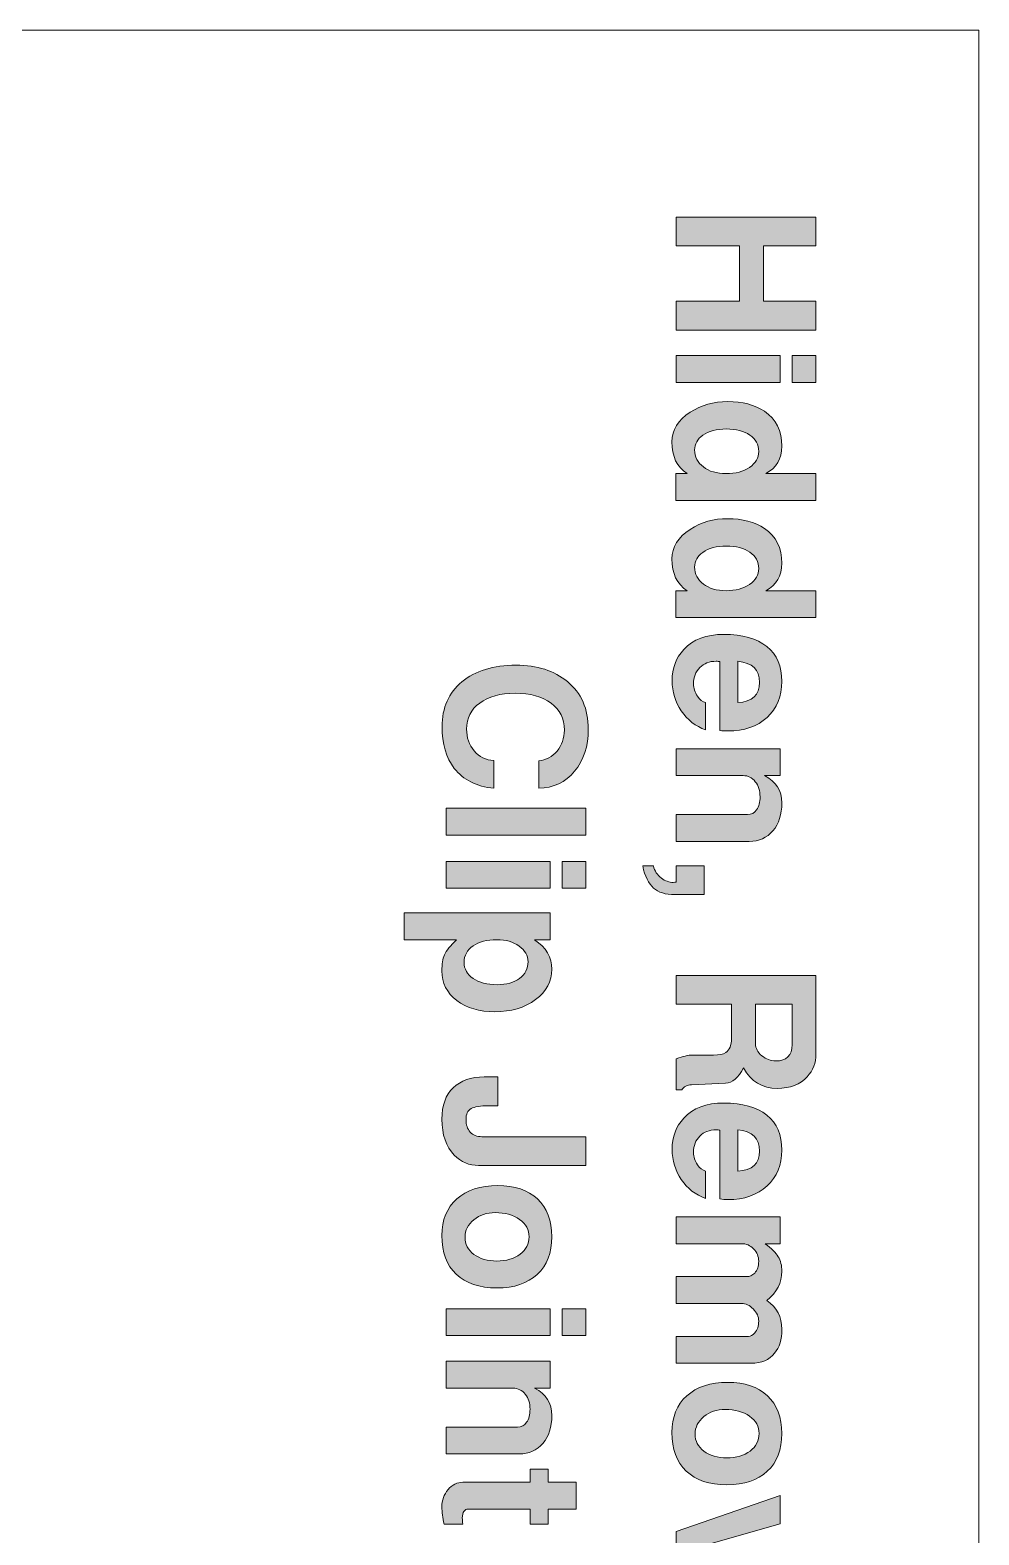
# Model space of a CAD drawing. Header units: inches. Extents: x 0.85 to 9.83, y -3.82 to -0.79.
# Drawn here: x 6.553 to 7.584, y -2.431 to -0.795 of the extents above; entities that cross this region are included whole.
import ezdxf

# ---------------------------------------------------------------- set-up
doc = ezdxf.new("R2010")
doc.units = ezdxf.units.IN
doc.header["$MEASUREMENT"] = 0
doc.layers.add('Layer 1', color=7, linetype='Continuous')

# ---------------------------------------------------------------- blocks, each defined once
blk = doc.blocks.new('block 34')
at = {"layer": 'Layer 1', "color": 7, "lineweight": 5, "true_color": 0xffffff}
blk.add_lwpolyline([(7.5839, -3.8038), (7.5839, -3.5284), (7.5839, -0.7952)], dxfattribs=at)
blk = doc.blocks.new('block 33')
at = {"layer": 'Layer 1', "color": 7, "lineweight": 5, "true_color": 0xffffff}
blk.add_lwpolyline([(5.5214, -0.7952), (7.5839, -0.7952)], dxfattribs=at)
at = {"layer": 'Layer 1'}
blk.add_blockref('block 34', (0, 0), dxfattribs=at)
blk = doc.blocks.new('block 51')
at = {"layer": 'Layer 1', "true_color": 0xed1f24}
h = blk.add_hatch(color=240, dxfattribs=at)
h.dxf.hatch_style = 2
h.paths.add_polyline_path([(7.255, -1.1213), (7.255, -1.09), (7.3237, -1.09), (7.3237, -1.0298), (7.255, -1.0298), (7.255, -0.9986), (7.4068, -0.9986), (7.4068, -1.0298), (7.3497, -1.0298), (7.3497, -1.09), (7.4068, -1.09), (7.4068, -1.1213)])
h = blk.add_hatch(color=240, dxfattribs=at)
h.dxf.hatch_style = 2
h.paths.add_polyline_path([(7.255, -1.1781), (7.255, -1.149), (7.3679, -1.149), (7.3679, -1.1781)])
h.paths.add_polyline_path([(7.3808, -1.1781), (7.3808, -1.149), (7.4068, -1.149), (7.4068, -1.1781)])
h = blk.add_hatch(color=240, dxfattribs=at)
h.dxf.hatch_style = 2
edge = h.paths.add_edge_path()
edge.add_spline(control_points=[(7.2543, -1.3065), (7.2543, -1.3065), (7.2543, -1.2773), (7.2543, -1.2773), (7.2543, -1.2773), (7.2666, -1.2773), (7.2666, -1.2773), (7.2556, -1.2701), (7.2502, -1.2586), (7.2502, -1.2427), (7.2502, -1.2299), (7.2568, -1.2193), (7.27, -1.2106), (7.282, -1.2029), (7.2956, -1.199), (7.3108, -1.199), (7.3269, -1.199), (7.3402, -1.2025), (7.3508, -1.2096), (7.3634, -1.2182), (7.3697, -1.2308), (7.3697, -1.2475), (7.3697, -1.2613), (7.3639, -1.2712), (7.3522, -1.2773), (7.3522, -1.2773), (7.4068, -1.2773), (7.4068, -1.2773), (7.4068, -1.2773), (7.4068, -1.3065), (7.4068, -1.3065), (7.4068, -1.3065), (7.2543, -1.3065), (7.2543, -1.3065)], knot_values=[0, 0, 0, 0, 1, 1, 1, 2, 2, 2, 3, 3, 3, 4, 4, 4, 5, 5, 5, 6, 6, 6, 7, 7, 7, 8, 8, 8, 9, 9, 9, 10, 10, 10, 11, 11, 11, 11], degree=3, periodic=1)
edge = h.paths.add_edge_path()
edge.add_spline(control_points=[(7.309, -1.2773), (7.3194, -1.2773), (7.3279, -1.275), (7.3346, -1.2705), (7.3412, -1.2659), (7.3445, -1.2602), (7.3445, -1.2532), (7.3445, -1.2458), (7.3413, -1.2398), (7.335, -1.2354), (7.3286, -1.231), (7.3201, -1.2288), (7.3094, -1.2288), (7.2986, -1.2288), (7.2901, -1.231), (7.2839, -1.2356), (7.2779, -1.2398), (7.2749, -1.2451), (7.2749, -1.2516), (7.2749, -1.2592), (7.2781, -1.2654), (7.2844, -1.2701), (7.2907, -1.2749), (7.2989, -1.2773), (7.309, -1.2773)], knot_values=[0, 0, 0, 0, 1, 1, 1, 2, 2, 2, 3, 3, 3, 4, 4, 4, 5, 5, 5, 6, 6, 6, 7, 7, 7, 8, 8, 8, 8], degree=3, periodic=1)
h = blk.add_hatch(color=240, dxfattribs=at)
h.dxf.hatch_style = 2
edge = h.paths.add_edge_path()
edge.add_spline(control_points=[(7.2543, -1.4338), (7.2543, -1.4338), (7.2543, -1.4046), (7.2543, -1.4046), (7.2543, -1.4046), (7.2666, -1.4046), (7.2666, -1.4046), (7.2556, -1.3974), (7.2502, -1.3858), (7.2502, -1.37), (7.2502, -1.3572), (7.2568, -1.3465), (7.27, -1.3379), (7.282, -1.3301), (7.2956, -1.3263), (7.3108, -1.3263), (7.3269, -1.3263), (7.3402, -1.3298), (7.3508, -1.3369), (7.3634, -1.3455), (7.3697, -1.3581), (7.3697, -1.3748), (7.3697, -1.3885), (7.3639, -1.3985), (7.3522, -1.4046), (7.3522, -1.4046), (7.4068, -1.4046), (7.4068, -1.4046), (7.4068, -1.4046), (7.4068, -1.4338), (7.4068, -1.4338), (7.4068, -1.4338), (7.2543, -1.4338), (7.2543, -1.4338)], knot_values=[0, 0, 0, 0, 1, 1, 1, 2, 2, 2, 3, 3, 3, 4, 4, 4, 5, 5, 5, 6, 6, 6, 7, 7, 7, 8, 8, 8, 9, 9, 9, 10, 10, 10, 11, 11, 11, 11], degree=3, periodic=1)
edge = h.paths.add_edge_path()
edge.add_spline(control_points=[(7.309, -1.4046), (7.3194, -1.4046), (7.3279, -1.4023), (7.3346, -1.3977), (7.3412, -1.3932), (7.3445, -1.3874), (7.3445, -1.3805), (7.3445, -1.3731), (7.3413, -1.3671), (7.335, -1.3627), (7.3286, -1.3583), (7.3201, -1.3561), (7.3094, -1.3561), (7.2986, -1.3561), (7.2901, -1.3583), (7.2839, -1.3629), (7.2779, -1.367), (7.2749, -1.3724), (7.2749, -1.3789), (7.2749, -1.3865), (7.2781, -1.3927), (7.2844, -1.3974), (7.2907, -1.4022), (7.2989, -1.4046), (7.309, -1.4046)], knot_values=[0, 0, 0, 0, 1, 1, 1, 2, 2, 2, 3, 3, 3, 4, 4, 4, 5, 5, 5, 6, 6, 6, 7, 7, 7, 8, 8, 8, 8], degree=3, periodic=1)
h = blk.add_hatch(color=240, dxfattribs=at)
h.dxf.hatch_style = 2
edge = h.paths.add_edge_path()
edge.add_spline(control_points=[(7.3112, -1.5571), (7.3079, -1.5571), (7.3049, -1.5569), (7.3022, -1.5565), (7.3022, -1.5565), (7.3022, -1.4817), (7.3022, -1.4817), (7.3014, -1.4814), (7.3001, -1.4813), (7.2983, -1.4813), (7.2909, -1.4813), (7.285, -1.4835), (7.2805, -1.4881), (7.276, -1.4926), (7.2737, -1.4985), (7.2737, -1.5058), (7.2737, -1.5106), (7.2751, -1.5151), (7.2779, -1.5192), (7.2805, -1.523), (7.2835, -1.5253), (7.2868, -1.5263), (7.2868, -1.5263), (7.2868, -1.5558), (7.2868, -1.5558), (7.2759, -1.552), (7.267, -1.5451), (7.2604, -1.5353), (7.2537, -1.5255), (7.2504, -1.5146), (7.2504, -1.5025), (7.2504, -1.489), (7.2546, -1.4777), (7.2631, -1.4685), (7.2732, -1.4576), (7.2877, -1.4521), (7.3066, -1.4521), (7.3269, -1.4521), (7.3425, -1.4565), (7.3534, -1.4653), (7.3643, -1.4741), (7.3697, -1.4868), (7.3697, -1.5033), (7.3697, -1.5194), (7.3644, -1.5324), (7.3536, -1.5423), (7.3428, -1.5522), (7.3287, -1.5571), (7.3112, -1.5571)], knot_values=[0, 0, 0, 0, 1, 1, 1, 2, 2, 2, 3, 3, 3, 4, 4, 4, 5, 5, 5, 6, 6, 6, 7, 7, 7, 8, 8, 8, 9, 9, 9, 10, 10, 10, 11, 11, 11, 12, 12, 12, 13, 13, 13, 14, 14, 14, 15, 15, 15, 16, 16, 16, 16], degree=3, periodic=1)
edge = h.paths.add_edge_path()
edge.add_spline(control_points=[(7.3218, -1.5263), (7.3375, -1.5254), (7.3454, -1.5181), (7.3454, -1.5044), (7.3454, -1.4905), (7.3375, -1.4828), (7.3218, -1.4813), (7.3218, -1.4813), (7.3218, -1.5263), (7.3218, -1.5263)], knot_values=[0, 0, 0, 0, 1, 1, 1, 2, 2, 2, 3, 3, 3, 3], degree=3, periodic=1)
h = blk.add_hatch(color=240, dxfattribs=at)
h.dxf.hatch_style = 2
edge = h.paths.add_edge_path()
edge.add_spline(control_points=[(7.0568, -1.6194), (7.0378, -1.6174), (7.0234, -1.6102), (7.0137, -1.5977), (7.0048, -1.5862), (7.0004, -1.5711), (7.0004, -1.5523), (7.0004, -1.5318), (7.0076, -1.5155), (7.022, -1.5036), (7.0365, -1.4916), (7.0561, -1.4856), (7.0808, -1.4856), (7.1037, -1.4856), (7.1223, -1.4915), (7.1366, -1.5034), (7.1518, -1.5158), (7.1593, -1.5331), (7.1593, -1.5552), (7.1593, -1.5737), (7.1544, -1.5889), (7.1444, -1.6009), (7.1345, -1.6128), (7.1215, -1.619), (7.1054, -1.6194), (7.1054, -1.6194), (7.1054, -1.5896), (7.1054, -1.5896), (7.1134, -1.5888), (7.1201, -1.5852), (7.1254, -1.5789), (7.1306, -1.5726), (7.1333, -1.5649), (7.1333, -1.5561), (7.1333, -1.5437), (7.1285, -1.5339), (7.1189, -1.5268), (7.1093, -1.5196), (7.0963, -1.5161), (7.0799, -1.5161), (7.0637, -1.5161), (7.0508, -1.5196), (7.0413, -1.5267), (7.0318, -1.5338), (7.027, -1.5432), (7.027, -1.555), (7.027, -1.5643), (7.0298, -1.5722), (7.0353, -1.5788), (7.0408, -1.5853), (7.0479, -1.5888), (7.0568, -1.5892), (7.0568, -1.5892), (7.0568, -1.6194), (7.0568, -1.6194)], knot_values=[0, 0, 0, 0, 1, 1, 1, 2, 2, 2, 3, 3, 3, 4, 4, 4, 5, 5, 5, 6, 6, 6, 7, 7, 7, 8, 8, 8, 9, 9, 9, 10, 10, 10, 11, 11, 11, 12, 12, 12, 13, 13, 13, 14, 14, 14, 15, 15, 15, 16, 16, 16, 17, 17, 17, 18, 18, 18, 18], degree=3, periodic=1)
h = blk.add_hatch(color=240, dxfattribs=at)
h.dxf.hatch_style = 2
edge = h.paths.add_edge_path()
edge.add_spline(control_points=[(7.255, -1.6771), (7.255, -1.6771), (7.255, -1.6479), (7.255, -1.6479), (7.255, -1.6479), (7.3325, -1.6479), (7.3325, -1.6479), (7.3366, -1.6479), (7.3399, -1.6462), (7.3423, -1.6427), (7.3448, -1.6392), (7.346, -1.6345), (7.346, -1.6285), (7.346, -1.622), (7.3443, -1.6166), (7.3408, -1.6122), (7.3373, -1.6078), (7.3329, -1.6056), (7.3277, -1.6056), (7.3277, -1.6056), (7.255, -1.6056), (7.255, -1.6056), (7.255, -1.6056), (7.255, -1.5765), (7.255, -1.5765), (7.255, -1.5765), (7.3679, -1.5765), (7.3679, -1.5765), (7.3679, -1.5765), (7.3679, -1.6056), (7.3679, -1.6056), (7.3679, -1.6056), (7.351, -1.6056), (7.351, -1.6056), (7.3635, -1.6122), (7.3697, -1.622), (7.3697, -1.6352), (7.3697, -1.6478), (7.3665, -1.658), (7.36, -1.6656), (7.3534, -1.6733), (7.3448, -1.6771), (7.3341, -1.6771), (7.3341, -1.6771), (7.255, -1.6771), (7.255, -1.6771)], knot_values=[0, 0, 0, 0, 1, 1, 1, 2, 2, 2, 3, 3, 3, 4, 4, 4, 5, 5, 5, 6, 6, 6, 7, 7, 7, 8, 8, 8, 9, 9, 9, 10, 10, 10, 11, 11, 11, 12, 12, 12, 13, 13, 13, 14, 14, 14, 15, 15, 15, 15], degree=3, periodic=1)
h = blk.add_hatch(color=240, dxfattribs=at)
h.dxf.hatch_style = 2
h.paths.add_polyline_path([(7.005, -1.6702), (7.005, -1.6411), (7.1568, -1.6411), (7.1568, -1.6702)])
h = blk.add_hatch(color=240, dxfattribs=at)
h.dxf.hatch_style = 2
h.paths.add_polyline_path([(7.005, -1.7281), (7.005, -1.699), (7.1179, -1.699), (7.1179, -1.7281)])
h.paths.add_polyline_path([(7.1308, -1.7281), (7.1308, -1.699), (7.1568, -1.699), (7.1568, -1.7281)])
h = blk.add_hatch(color=240, dxfattribs=at)
h.dxf.hatch_style = 2
edge = h.paths.add_edge_path()
edge.add_spline(control_points=[(7.2533, -1.735), (7.2433, -1.735), (7.2356, -1.7326), (7.2302, -1.7278), (7.2247, -1.723), (7.2209, -1.715), (7.2185, -1.7038), (7.2185, -1.7038), (7.2302, -1.7038), (7.2302, -1.7038), (7.2313, -1.7092), (7.2342, -1.7136), (7.2389, -1.7171), (7.2429, -1.7201), (7.2472, -1.7217), (7.2516, -1.7217), (7.2529, -1.7217), (7.254, -1.7215), (7.255, -1.7213), (7.255, -1.7213), (7.255, -1.7038), (7.255, -1.7038), (7.255, -1.7038), (7.2854, -1.7038), (7.2854, -1.7038), (7.2854, -1.7038), (7.2854, -1.735), (7.2854, -1.735), (7.2854, -1.735), (7.2533, -1.735), (7.2533, -1.735)], knot_values=[0, 0, 0, 0, 1, 1, 1, 2, 2, 2, 3, 3, 3, 4, 4, 4, 5, 5, 5, 6, 6, 6, 7, 7, 7, 8, 8, 8, 9, 9, 9, 10, 10, 10, 10], degree=3, periodic=1)
h = blk.add_hatch(color=240, dxfattribs=at)
h.dxf.hatch_style = 2
edge = h.paths.add_edge_path()
edge.add_spline(control_points=[(7.0577, -1.8623), (7.041, -1.8623), (7.0272, -1.8582), (7.0164, -1.85), (7.0056, -1.8418), (7.0002, -1.8311), (7.0002, -1.8179), (7.0002, -1.8104), (7.0011, -1.8047), (7.0029, -1.8006), (7.005, -1.7959), (7.0094, -1.7904), (7.0162, -1.784), (7.0162, -1.784), (6.9591, -1.784), (6.9591, -1.784), (6.9591, -1.784), (6.9591, -1.7548), (6.9591, -1.7548), (6.9591, -1.7548), (7.1179, -1.7548), (7.1179, -1.7548), (7.1179, -1.7548), (7.1179, -1.784), (7.1179, -1.784), (7.1179, -1.784), (7.1008, -1.784), (7.1008, -1.784), (7.1134, -1.7924), (7.1197, -1.8031), (7.1197, -1.8161), (7.1197, -1.8293), (7.1138, -1.8403), (7.102, -1.8491), (7.0902, -1.8579), (7.0754, -1.8623), (7.0577, -1.8623)], knot_values=[0, 0, 0, 0, 1, 1, 1, 2, 2, 2, 3, 3, 3, 4, 4, 4, 5, 5, 5, 6, 6, 6, 7, 7, 7, 8, 8, 8, 9, 9, 9, 10, 10, 10, 11, 11, 11, 12, 12, 12, 12], degree=3, periodic=1)
edge = h.paths.add_edge_path()
edge.add_spline(control_points=[(7.0602, -1.8329), (7.0703, -1.8329), (7.0785, -1.8306), (7.0846, -1.8261), (7.0908, -1.8215), (7.0939, -1.8154), (7.0939, -1.8079), (7.0939, -1.8013), (7.0907, -1.7956), (7.0842, -1.791), (7.0778, -1.7863), (7.0697, -1.784), (7.06, -1.784), (7.0493, -1.784), (7.0406, -1.7862), (7.0341, -1.7907), (7.0276, -1.7953), (7.0243, -1.8012), (7.0243, -1.8086), (7.0243, -1.8158), (7.0276, -1.8216), (7.0341, -1.8262), (7.0406, -1.8307), (7.0493, -1.8329), (7.0602, -1.8329)], knot_values=[0, 0, 0, 0, 1, 1, 1, 2, 2, 2, 3, 3, 3, 4, 4, 4, 5, 5, 5, 6, 6, 6, 7, 7, 7, 8, 8, 8, 8], degree=3, periodic=1)
h = blk.add_hatch(color=240, dxfattribs=at)
h.dxf.hatch_style = 2
edge = h.paths.add_edge_path()
edge.add_spline(control_points=[(7.255, -1.9473), (7.255, -1.9473), (7.255, -1.9135), (7.255, -1.9135), (7.2622, -1.9108), (7.268, -1.9094), (7.2724, -1.9094), (7.2724, -1.9094), (7.2954, -1.9094), (7.2954, -1.9094), (7.3015, -1.9094), (7.3059, -1.9085), (7.3087, -1.9067), (7.3129, -1.904), (7.3149, -1.8989), (7.3149, -1.8913), (7.3149, -1.8913), (7.3149, -1.8542), (7.3149, -1.8542), (7.3149, -1.8542), (7.255, -1.8542), (7.255, -1.8542), (7.255, -1.8542), (7.255, -1.8229), (7.255, -1.8229), (7.255, -1.8229), (7.4068, -1.8229), (7.4068, -1.8229), (7.4068, -1.8229), (7.4068, -1.9083), (7.4068, -1.9083), (7.4068, -1.9178), (7.4036, -1.926), (7.3972, -1.9329), (7.3896, -1.9414), (7.3788, -1.9456), (7.3647, -1.9456), (7.3485, -1.9456), (7.3363, -1.9382), (7.3281, -1.9233), (7.3222, -1.9342), (7.3157, -1.9397), (7.3085, -1.94), (7.3085, -1.94), (7.2714, -1.9417), (7.2714, -1.9417), (7.2668, -1.9418), (7.2633, -1.9437), (7.2608, -1.9473), (7.2608, -1.9473), (7.255, -1.9473), (7.255, -1.9473)], knot_values=[0, 0, 0, 0, 1, 1, 1, 2, 2, 2, 3, 3, 3, 4, 4, 4, 5, 5, 5, 6, 6, 6, 7, 7, 7, 8, 8, 8, 9, 9, 9, 10, 10, 10, 11, 11, 11, 12, 12, 12, 13, 13, 13, 14, 14, 14, 15, 15, 15, 16, 16, 16, 17, 17, 17, 17], degree=3, periodic=1)
edge = h.paths.add_edge_path()
edge.add_spline(control_points=[(7.3629, -1.9158), (7.3748, -1.9158), (7.3808, -1.9099), (7.3808, -1.8979), (7.3808, -1.8979), (7.3808, -1.8542), (7.3808, -1.8542), (7.3808, -1.8542), (7.341, -1.8542), (7.341, -1.8542), (7.341, -1.8542), (7.341, -1.8973), (7.341, -1.8973), (7.341, -1.902), (7.3433, -1.9063), (7.3479, -1.9101), (7.3525, -1.9139), (7.3574, -1.9158), (7.3629, -1.9158)], knot_values=[0, 0, 0, 0, 1, 1, 1, 2, 2, 2, 3, 3, 3, 4, 4, 4, 5, 5, 5, 6, 6, 6, 6], degree=3, periodic=1)
h = blk.add_hatch(color=240, dxfattribs=at)
h.dxf.hatch_style = 2
edge = h.paths.add_edge_path()
edge.add_spline(control_points=[(7.04, -2.0294), (7.0298, -2.0294), (7.0211, -2.0256), (7.0137, -2.0181), (7.0047, -2.009), (7.0002, -1.9959), (7.0002, -1.979), (7.0002, -1.9641), (7.0043, -1.9528), (7.0125, -1.9449), (7.0206, -1.9371), (7.0319, -1.9331), (7.0462, -1.9331), (7.0462, -1.9331), (7.061, -1.9331), (7.061, -1.9331), (7.061, -1.9331), (7.061, -1.9644), (7.061, -1.9644), (7.061, -1.9644), (7.0512, -1.9644), (7.0512, -1.9644), (7.042, -1.9644), (7.0356, -1.9655), (7.0319, -1.9676), (7.0282, -1.9698), (7.0264, -1.9737), (7.0264, -1.9794), (7.0264, -1.9852), (7.0279, -1.9898), (7.031, -1.9931), (7.034, -1.9965), (7.0383, -1.9981), (7.0437, -1.9981), (7.0437, -1.9981), (7.1568, -1.9981), (7.1568, -1.9981), (7.1568, -1.9981), (7.1568, -2.0294), (7.1568, -2.0294), (7.1568, -2.0294), (7.04, -2.0294), (7.04, -2.0294)], knot_values=[0, 0, 0, 0, 1, 1, 1, 2, 2, 2, 3, 3, 3, 4, 4, 4, 5, 5, 5, 6, 6, 6, 7, 7, 7, 8, 8, 8, 9, 9, 9, 10, 10, 10, 11, 11, 11, 12, 12, 12, 13, 13, 13, 14, 14, 14, 14], degree=3, periodic=1)
h = blk.add_hatch(color=240, dxfattribs=at)
h.dxf.hatch_style = 2
edge = h.paths.add_edge_path()
edge.add_spline(control_points=[(7.3112, -2.0665), (7.3079, -2.0665), (7.3049, -2.0663), (7.3022, -2.0658), (7.3022, -2.0658), (7.3022, -1.991), (7.3022, -1.991), (7.3014, -1.9908), (7.3001, -1.9906), (7.2983, -1.9906), (7.2909, -1.9906), (7.285, -1.9929), (7.2805, -1.9974), (7.276, -2.002), (7.2737, -2.0079), (7.2737, -2.0152), (7.2737, -2.02), (7.2751, -2.0245), (7.2779, -2.0286), (7.2805, -2.0323), (7.2835, -2.0347), (7.2868, -2.0356), (7.2868, -2.0356), (7.2868, -2.0652), (7.2868, -2.0652), (7.2759, -2.0613), (7.267, -2.0545), (7.2604, -2.0447), (7.2537, -2.0349), (7.2504, -2.024), (7.2504, -2.0119), (7.2504, -1.9984), (7.2546, -1.9871), (7.2631, -1.9779), (7.2732, -1.9669), (7.2877, -1.9615), (7.3066, -1.9615), (7.3269, -1.9615), (7.3425, -1.9659), (7.3534, -1.9747), (7.3643, -1.9835), (7.3697, -1.9962), (7.3697, -2.0127), (7.3697, -2.0288), (7.3644, -2.0418), (7.3536, -2.0517), (7.3428, -2.0615), (7.3287, -2.0665), (7.3112, -2.0665)], knot_values=[0, 0, 0, 0, 1, 1, 1, 2, 2, 2, 3, 3, 3, 4, 4, 4, 5, 5, 5, 6, 6, 6, 7, 7, 7, 8, 8, 8, 9, 9, 9, 10, 10, 10, 11, 11, 11, 12, 12, 12, 13, 13, 13, 14, 14, 14, 15, 15, 15, 16, 16, 16, 16], degree=3, periodic=1)
edge = h.paths.add_edge_path()
edge.add_spline(control_points=[(7.3218, -2.0356), (7.3375, -2.0348), (7.3454, -2.0275), (7.3454, -2.0138), (7.3454, -1.9999), (7.3375, -1.9922), (7.3218, -1.9906), (7.3218, -1.9906), (7.3218, -2.0356), (7.3218, -2.0356)], knot_values=[0, 0, 0, 0, 1, 1, 1, 2, 2, 2, 3, 3, 3, 3], degree=3, periodic=1)
h = blk.add_hatch(color=240, dxfattribs=at)
h.dxf.hatch_style = 2
edge = h.paths.add_edge_path()
edge.add_spline(control_points=[(7.06, -2.1625), (7.0409, -2.1625), (7.0262, -2.1575), (7.0158, -2.1476), (7.0054, -2.1377), (7.0002, -2.1237), (7.0002, -2.1056), (7.0002, -2.0888), (7.0056, -2.0756), (7.0164, -2.0658), (7.0272, -2.0561), (7.042, -2.0513), (7.0608, -2.0513), (7.0793, -2.0513), (7.0937, -2.0561), (7.1041, -2.0658), (7.1145, -2.0756), (7.1197, -2.0892), (7.1197, -2.1069), (7.1197, -2.1244), (7.1145, -2.138), (7.1039, -2.1478), (7.0933, -2.1576), (7.0787, -2.1625), (7.06, -2.1625)], knot_values=[0, 0, 0, 0, 1, 1, 1, 2, 2, 2, 3, 3, 3, 4, 4, 4, 5, 5, 5, 6, 6, 6, 7, 7, 7, 8, 8, 8, 8], degree=3, periodic=1)
edge = h.paths.add_edge_path()
edge.add_spline(control_points=[(7.0598, -2.1333), (7.0702, -2.1333), (7.0787, -2.1308), (7.0852, -2.1258), (7.0917, -2.1208), (7.095, -2.1145), (7.095, -2.1069), (7.095, -2.0992), (7.0915, -2.093), (7.0846, -2.088), (7.0776, -2.0831), (7.0688, -2.0806), (7.058, -2.0806), (7.049, -2.0806), (7.0413, -2.0832), (7.0349, -2.0884), (7.0286, -2.0937), (7.0254, -2.0999), (7.0254, -2.1073), (7.0254, -2.1149), (7.0286, -2.1212), (7.035, -2.1261), (7.0415, -2.1309), (7.0497, -2.1333), (7.0598, -2.1333)], knot_values=[0, 0, 0, 0, 1, 1, 1, 2, 2, 2, 3, 3, 3, 4, 4, 4, 5, 5, 5, 6, 6, 6, 7, 7, 7, 8, 8, 8, 8], degree=3, periodic=1)
h = blk.add_hatch(color=240, dxfattribs=at)
h.dxf.hatch_style = 2
edge = h.paths.add_edge_path()
edge.add_spline(control_points=[(7.255, -2.2444), (7.255, -2.2444), (7.255, -2.2152), (7.255, -2.2152), (7.255, -2.2152), (7.3333, -2.2152), (7.3333, -2.2152), (7.3357, -2.2152), (7.338, -2.214), (7.3402, -2.2115), (7.3431, -2.2083), (7.3445, -2.204), (7.3445, -2.1985), (7.3445, -2.1938), (7.3426, -2.1894), (7.3386, -2.1854), (7.3347, -2.1814), (7.3304, -2.1794), (7.3258, -2.1794), (7.3258, -2.1794), (7.255, -2.1794), (7.255, -2.1794), (7.255, -2.1794), (7.255, -2.1502), (7.255, -2.1502), (7.255, -2.1502), (7.3312, -2.1502), (7.3312, -2.1502), (7.3347, -2.1502), (7.3377, -2.1489), (7.3402, -2.1463), (7.3431, -2.1432), (7.3445, -2.139), (7.3445, -2.1335), (7.3445, -2.1283), (7.3427, -2.1238), (7.3389, -2.12), (7.3352, -2.1163), (7.3309, -2.1144), (7.326, -2.1144), (7.326, -2.1144), (7.255, -2.1144), (7.255, -2.1144), (7.255, -2.1144), (7.255, -2.0852), (7.255, -2.0852), (7.255, -2.0852), (7.3679, -2.0852), (7.3679, -2.0852), (7.3679, -2.0852), (7.3679, -2.1144), (7.3679, -2.1144), (7.3679, -2.1144), (7.3514, -2.1144), (7.3514, -2.1144), (7.3584, -2.1195), (7.3631, -2.1243), (7.3658, -2.1286), (7.3684, -2.133), (7.3697, -2.1382), (7.3697, -2.1442), (7.3697, -2.1571), (7.3643, -2.1677), (7.3533, -2.176), (7.3643, -2.1835), (7.3697, -2.194), (7.3697, -2.2075), (7.3697, -2.2185), (7.3671, -2.2272), (7.3618, -2.2335), (7.3561, -2.2408), (7.3477, -2.2444), (7.3364, -2.2444), (7.3364, -2.2444), (7.255, -2.2444), (7.255, -2.2444)], knot_values=[0, 0, 0, 0, 1, 1, 1, 2, 2, 2, 3, 3, 3, 4, 4, 4, 5, 5, 5, 6, 6, 6, 7, 7, 7, 8, 8, 8, 9, 9, 9, 10, 10, 10, 11, 11, 11, 12, 12, 12, 13, 13, 13, 14, 14, 14, 15, 15, 15, 16, 16, 16, 17, 17, 17, 18, 18, 18, 19, 19, 19, 20, 20, 20, 21, 21, 21, 22, 22, 22, 23, 23, 23, 24, 24, 24, 25, 25, 25, 25], degree=3, periodic=1)
h = blk.add_hatch(color=240, dxfattribs=at)
h.dxf.hatch_style = 2
h.paths.add_polyline_path([(7.005, -2.2144), (7.005, -2.1852), (7.1179, -2.1852), (7.1179, -2.2144)])
h.paths.add_polyline_path([(7.1308, -2.2144), (7.1308, -2.1852), (7.1568, -2.1852), (7.1568, -2.2144)])
h = blk.add_hatch(color=240, dxfattribs=at)
h.dxf.hatch_style = 2
edge = h.paths.add_edge_path()
edge.add_spline(control_points=[(7.005, -2.3429), (7.005, -2.3429), (7.005, -2.3138), (7.005, -2.3138), (7.005, -2.3138), (7.0825, -2.3138), (7.0825, -2.3138), (7.0866, -2.3138), (7.0899, -2.312), (7.0923, -2.3086), (7.0948, -2.3051), (7.096, -2.3004), (7.096, -2.2944), (7.096, -2.2879), (7.0943, -2.2824), (7.0908, -2.278), (7.0873, -2.2737), (7.0829, -2.2715), (7.0777, -2.2715), (7.0777, -2.2715), (7.005, -2.2715), (7.005, -2.2715), (7.005, -2.2715), (7.005, -2.2423), (7.005, -2.2423), (7.005, -2.2423), (7.1179, -2.2423), (7.1179, -2.2423), (7.1179, -2.2423), (7.1179, -2.2715), (7.1179, -2.2715), (7.1179, -2.2715), (7.101, -2.2715), (7.101, -2.2715), (7.1135, -2.278), (7.1197, -2.2879), (7.1197, -2.3011), (7.1197, -2.3137), (7.1165, -2.3238), (7.11, -2.3315), (7.1034, -2.3391), (7.0948, -2.3429), (7.0841, -2.3429), (7.0841, -2.3429), (7.005, -2.3429), (7.005, -2.3429)], knot_values=[0, 0, 0, 0, 1, 1, 1, 2, 2, 2, 3, 3, 3, 4, 4, 4, 5, 5, 5, 6, 6, 6, 7, 7, 7, 8, 8, 8, 9, 9, 9, 10, 10, 10, 11, 11, 11, 12, 12, 12, 13, 13, 13, 14, 14, 14, 15, 15, 15, 15], degree=3, periodic=1)
h = blk.add_hatch(color=240, dxfattribs=at)
h.dxf.hatch_style = 2
edge = h.paths.add_edge_path()
edge.add_spline(control_points=[(7.31, -2.3765), (7.2909, -2.3765), (7.2762, -2.3715), (7.2658, -2.3616), (7.2554, -2.3516), (7.2502, -2.3376), (7.2502, -2.3196), (7.2502, -2.3028), (7.2556, -2.2895), (7.2664, -2.2798), (7.2772, -2.2701), (7.292, -2.2652), (7.3108, -2.2652), (7.3293, -2.2652), (7.3437, -2.2701), (7.3541, -2.2798), (7.3645, -2.2895), (7.3697, -2.3032), (7.3697, -2.3208), (7.3697, -2.3383), (7.3645, -2.352), (7.3539, -2.3618), (7.3433, -2.3716), (7.3287, -2.3765), (7.31, -2.3765)], knot_values=[0, 0, 0, 0, 1, 1, 1, 2, 2, 2, 3, 3, 3, 4, 4, 4, 5, 5, 5, 6, 6, 6, 7, 7, 7, 8, 8, 8, 8], degree=3, periodic=1)
edge = h.paths.add_edge_path()
edge.add_spline(control_points=[(7.3098, -2.3473), (7.3202, -2.3473), (7.3287, -2.3448), (7.3352, -2.3398), (7.3417, -2.3348), (7.345, -2.3285), (7.345, -2.3208), (7.345, -2.3132), (7.3415, -2.3069), (7.3346, -2.302), (7.3276, -2.2971), (7.3188, -2.2946), (7.308, -2.2946), (7.299, -2.2946), (7.2913, -2.2972), (7.2849, -2.3024), (7.2786, -2.3076), (7.2754, -2.3139), (7.2754, -2.3213), (7.2754, -2.3289), (7.2786, -2.3351), (7.285, -2.34), (7.2915, -2.3449), (7.2997, -2.3473), (7.3098, -2.3473)], knot_values=[0, 0, 0, 0, 1, 1, 1, 2, 2, 2, 3, 3, 3, 4, 4, 4, 5, 5, 5, 6, 6, 6, 7, 7, 7, 8, 8, 8, 8], degree=3, periodic=1)
h = blk.add_hatch(color=240, dxfattribs=at)
h.dxf.hatch_style = 2
edge = h.paths.add_edge_path()
edge.add_spline(control_points=[(7.0027, -2.4192), (7.001, -2.4124), (7.0002, -2.4062), (7.0002, -2.4006), (7.0002, -2.3933), (7.0024, -2.3869), (7.0069, -2.3817), (7.0114, -2.3764), (7.0168, -2.3738), (7.0231, -2.3738), (7.0231, -2.3738), (7.0962, -2.3738), (7.0962, -2.3738), (7.0962, -2.3738), (7.0962, -2.3594), (7.0962, -2.3594), (7.0962, -2.3594), (7.1156, -2.3594), (7.1156, -2.3594), (7.1156, -2.3594), (7.1156, -2.3738), (7.1156, -2.3738), (7.1156, -2.3738), (7.1462, -2.3738), (7.1462, -2.3738), (7.1462, -2.3738), (7.1462, -2.4029), (7.1462, -2.4029), (7.1462, -2.4029), (7.1156, -2.4029), (7.1156, -2.4029), (7.1156, -2.4029), (7.1156, -2.4192), (7.1156, -2.4192), (7.1156, -2.4192), (7.0962, -2.4192), (7.0962, -2.4192), (7.0962, -2.4192), (7.0962, -2.4029), (7.0962, -2.4029), (7.0962, -2.4029), (7.0289, -2.4029), (7.0289, -2.4029), (7.0246, -2.4029), (7.0224, -2.4062), (7.0224, -2.4127), (7.0226, -2.4142), (7.0227, -2.4164), (7.0229, -2.4192), (7.0229, -2.4192), (7.0027, -2.4192), (7.0027, -2.4192)], knot_values=[0, 0, 0, 0, 1, 1, 1, 2, 2, 2, 3, 3, 3, 4, 4, 4, 5, 5, 5, 6, 6, 6, 7, 7, 7, 8, 8, 8, 9, 9, 9, 10, 10, 10, 11, 11, 11, 12, 12, 12, 13, 13, 13, 14, 14, 14, 15, 15, 15, 16, 16, 16, 17, 17, 17, 17], degree=3, periodic=1)
h = blk.add_hatch(color=240, dxfattribs=at)
h.dxf.hatch_style = 2
h.paths.add_polyline_path([(7.3679, -2.4969), (7.255, -2.4577), (7.255, -2.4271), (7.3679, -2.3881), (7.3679, -2.419), (7.2852, -2.4425), (7.3679, -2.466)])
at = {"layer": 'Layer 1', "lineweight": 0}
for points in [[(7.255, -1.1213), (7.255, -1.09), (7.3237, -1.09), (7.3237, -1.0298), (7.255, -1.0298), (7.255, -0.9986), (7.4068, -0.9986), (7.4068, -1.0298), (7.3497, -1.0298), (7.3497, -1.09), (7.4068, -1.09), (7.4068, -1.1213), (7.255, -1.1213)], [(7.255, -1.1781), (7.255, -1.149), (7.3679, -1.149), (7.3679, -1.1781), (7.255, -1.1781)], [(7.3808, -1.1781), (7.3808, -1.149), (7.4068, -1.149), (7.4068, -1.1781), (7.3808, -1.1781)], [(7.005, -1.6702), (7.005, -1.6411), (7.1568, -1.6411), (7.1568, -1.6702), (7.005, -1.6702)], [(7.005, -1.7281), (7.005, -1.699), (7.1179, -1.699), (7.1179, -1.7281), (7.005, -1.7281)], [(7.1308, -1.7281), (7.1308, -1.699), (7.1568, -1.699), (7.1568, -1.7281), (7.1308, -1.7281)], [(7.005, -2.2144), (7.005, -2.1852), (7.1179, -2.1852), (7.1179, -2.2144), (7.005, -2.2144)], [(7.1308, -2.2144), (7.1308, -2.1852), (7.1568, -2.1852), (7.1568, -2.2144), (7.1308, -2.2144)], [(7.3679, -2.4969), (7.255, -2.4577), (7.255, -2.4271), (7.3679, -2.3881), (7.3679, -2.419), (7.2852, -2.4425), (7.3679, -2.466), (7.3679, -2.4969)]]:
    blk.add_lwpolyline(points, dxfattribs=at)
for points, knots in [([(7.2543, -1.3065), (7.2543, -1.3065), (7.2543, -1.2773), (7.2543, -1.2773), (7.2543, -1.2773), (7.2666, -1.2773), (7.2666, -1.2773), (7.2556, -1.2701), (7.2502, -1.2586), (7.2502, -1.2427), (7.2502, -1.2299), (7.2568, -1.2193), (7.27, -1.2106), (7.282, -1.2029), (7.2956, -1.199), (7.3108, -1.199), (7.3269, -1.199), (7.3402, -1.2025), (7.3508, -1.2096), (7.3634, -1.2182), (7.3697, -1.2308), (7.3697, -1.2475), (7.3697, -1.2613), (7.3639, -1.2712), (7.3522, -1.2773), (7.3522, -1.2773), (7.4068, -1.2773), (7.4068, -1.2773), (7.4068, -1.2773), (7.4068, -1.3065), (7.4068, -1.3065), (7.4068, -1.3065), (7.2543, -1.3065), (7.2543, -1.3065)], [0, 0, 0, 0, 1, 1, 1, 2, 2, 2, 3, 3, 3, 4, 4, 4, 5, 5, 5, 6, 6, 6, 7, 7, 7, 8, 8, 8, 9, 9, 9, 10, 10, 10, 11, 11, 11, 11]), ([(7.309, -1.2773), (7.3194, -1.2773), (7.3279, -1.275), (7.3346, -1.2705), (7.3412, -1.2659), (7.3445, -1.2602), (7.3445, -1.2532), (7.3445, -1.2458), (7.3413, -1.2398), (7.335, -1.2354), (7.3286, -1.231), (7.3201, -1.2288), (7.3094, -1.2288), (7.2986, -1.2288), (7.2901, -1.231), (7.2839, -1.2356), (7.2779, -1.2398), (7.2749, -1.2451), (7.2749, -1.2516), (7.2749, -1.2592), (7.2781, -1.2654), (7.2844, -1.2701), (7.2907, -1.2749), (7.2989, -1.2773), (7.309, -1.2773)], [0, 0, 0, 0, 1, 1, 1, 2, 2, 2, 3, 3, 3, 4, 4, 4, 5, 5, 5, 6, 6, 6, 7, 7, 7, 8, 8, 8, 8]), ([(7.2543, -1.4338), (7.2543, -1.4338), (7.2543, -1.4046), (7.2543, -1.4046), (7.2543, -1.4046), (7.2666, -1.4046), (7.2666, -1.4046), (7.2556, -1.3974), (7.2502, -1.3858), (7.2502, -1.37), (7.2502, -1.3572), (7.2568, -1.3465), (7.27, -1.3379), (7.282, -1.3301), (7.2956, -1.3263), (7.3108, -1.3263), (7.3269, -1.3263), (7.3402, -1.3298), (7.3508, -1.3369), (7.3634, -1.3455), (7.3697, -1.3581), (7.3697, -1.3748), (7.3697, -1.3885), (7.3639, -1.3985), (7.3522, -1.4046), (7.3522, -1.4046), (7.4068, -1.4046), (7.4068, -1.4046), (7.4068, -1.4046), (7.4068, -1.4338), (7.4068, -1.4338), (7.4068, -1.4338), (7.2543, -1.4338), (7.2543, -1.4338)], [0, 0, 0, 0, 1, 1, 1, 2, 2, 2, 3, 3, 3, 4, 4, 4, 5, 5, 5, 6, 6, 6, 7, 7, 7, 8, 8, 8, 9, 9, 9, 10, 10, 10, 11, 11, 11, 11]), ([(7.309, -1.4046), (7.3194, -1.4046), (7.3279, -1.4023), (7.3346, -1.3977), (7.3412, -1.3932), (7.3445, -1.3874), (7.3445, -1.3805), (7.3445, -1.3731), (7.3413, -1.3671), (7.335, -1.3627), (7.3286, -1.3583), (7.3201, -1.3561), (7.3094, -1.3561), (7.2986, -1.3561), (7.2901, -1.3583), (7.2839, -1.3629), (7.2779, -1.367), (7.2749, -1.3724), (7.2749, -1.3789), (7.2749, -1.3865), (7.2781, -1.3927), (7.2844, -1.3974), (7.2907, -1.4022), (7.2989, -1.4046), (7.309, -1.4046)], [0, 0, 0, 0, 1, 1, 1, 2, 2, 2, 3, 3, 3, 4, 4, 4, 5, 5, 5, 6, 6, 6, 7, 7, 7, 8, 8, 8, 8]), ([(7.3112, -1.5571), (7.3079, -1.5571), (7.3049, -1.5569), (7.3022, -1.5565), (7.3022, -1.5565), (7.3022, -1.4817), (7.3022, -1.4817), (7.3014, -1.4814), (7.3001, -1.4813), (7.2983, -1.4813), (7.2909, -1.4813), (7.285, -1.4835), (7.2805, -1.4881), (7.276, -1.4926), (7.2737, -1.4985), (7.2737, -1.5058), (7.2737, -1.5106), (7.2751, -1.5151), (7.2779, -1.5192), (7.2805, -1.523), (7.2835, -1.5253), (7.2868, -1.5263), (7.2868, -1.5263), (7.2868, -1.5558), (7.2868, -1.5558), (7.2759, -1.552), (7.267, -1.5451), (7.2604, -1.5353), (7.2537, -1.5255), (7.2504, -1.5146), (7.2504, -1.5025), (7.2504, -1.489), (7.2546, -1.4777), (7.2631, -1.4685), (7.2732, -1.4576), (7.2877, -1.4521), (7.3066, -1.4521), (7.3269, -1.4521), (7.3425, -1.4565), (7.3534, -1.4653), (7.3643, -1.4741), (7.3697, -1.4868), (7.3697, -1.5033), (7.3697, -1.5194), (7.3644, -1.5324), (7.3536, -1.5423), (7.3428, -1.5522), (7.3287, -1.5571), (7.3112, -1.5571)], [0, 0, 0, 0, 1, 1, 1, 2, 2, 2, 3, 3, 3, 4, 4, 4, 5, 5, 5, 6, 6, 6, 7, 7, 7, 8, 8, 8, 9, 9, 9, 10, 10, 10, 11, 11, 11, 12, 12, 12, 13, 13, 13, 14, 14, 14, 15, 15, 15, 16, 16, 16, 16]), ([(7.0568, -1.6194), (7.0378, -1.6174), (7.0234, -1.6102), (7.0137, -1.5977), (7.0048, -1.5862), (7.0004, -1.5711), (7.0004, -1.5523), (7.0004, -1.5318), (7.0076, -1.5155), (7.022, -1.5036), (7.0365, -1.4916), (7.0561, -1.4856), (7.0808, -1.4856), (7.1037, -1.4856), (7.1223, -1.4915), (7.1366, -1.5034), (7.1518, -1.5158), (7.1593, -1.5331), (7.1593, -1.5552), (7.1593, -1.5737), (7.1544, -1.5889), (7.1444, -1.6009), (7.1345, -1.6128), (7.1215, -1.619), (7.1054, -1.6194), (7.1054, -1.6194), (7.1054, -1.5896), (7.1054, -1.5896), (7.1134, -1.5888), (7.1201, -1.5852), (7.1254, -1.5789), (7.1306, -1.5726), (7.1333, -1.5649), (7.1333, -1.5561), (7.1333, -1.5437), (7.1285, -1.5339), (7.1189, -1.5268), (7.1093, -1.5196), (7.0963, -1.5161), (7.0799, -1.5161), (7.0637, -1.5161), (7.0508, -1.5196), (7.0413, -1.5267), (7.0318, -1.5338), (7.027, -1.5432), (7.027, -1.555), (7.027, -1.5643), (7.0298, -1.5722), (7.0353, -1.5788), (7.0408, -1.5853), (7.0479, -1.5888), (7.0568, -1.5892), (7.0568, -1.5892), (7.0568, -1.6194), (7.0568, -1.6194)], [0, 0, 0, 0, 1, 1, 1, 2, 2, 2, 3, 3, 3, 4, 4, 4, 5, 5, 5, 6, 6, 6, 7, 7, 7, 8, 8, 8, 9, 9, 9, 10, 10, 10, 11, 11, 11, 12, 12, 12, 13, 13, 13, 14, 14, 14, 15, 15, 15, 16, 16, 16, 17, 17, 17, 18, 18, 18, 18]), ([(7.3218, -1.5263), (7.3375, -1.5254), (7.3454, -1.5181), (7.3454, -1.5044), (7.3454, -1.4905), (7.3375, -1.4828), (7.3218, -1.4813), (7.3218, -1.4813), (7.3218, -1.5263), (7.3218, -1.5263)], [0, 0, 0, 0, 1, 1, 1, 2, 2, 2, 3, 3, 3, 3]), ([(7.255, -1.6771), (7.255, -1.6771), (7.255, -1.6479), (7.255, -1.6479), (7.255, -1.6479), (7.3325, -1.6479), (7.3325, -1.6479), (7.3366, -1.6479), (7.3399, -1.6462), (7.3423, -1.6427), (7.3448, -1.6392), (7.346, -1.6345), (7.346, -1.6285), (7.346, -1.622), (7.3443, -1.6166), (7.3408, -1.6122), (7.3373, -1.6078), (7.3329, -1.6056), (7.3277, -1.6056), (7.3277, -1.6056), (7.255, -1.6056), (7.255, -1.6056), (7.255, -1.6056), (7.255, -1.5765), (7.255, -1.5765), (7.255, -1.5765), (7.3679, -1.5765), (7.3679, -1.5765), (7.3679, -1.5765), (7.3679, -1.6056), (7.3679, -1.6056), (7.3679, -1.6056), (7.351, -1.6056), (7.351, -1.6056), (7.3635, -1.6122), (7.3697, -1.622), (7.3697, -1.6352), (7.3697, -1.6478), (7.3665, -1.658), (7.36, -1.6656), (7.3534, -1.6733), (7.3448, -1.6771), (7.3341, -1.6771), (7.3341, -1.6771), (7.255, -1.6771), (7.255, -1.6771)], [0, 0, 0, 0, 1, 1, 1, 2, 2, 2, 3, 3, 3, 4, 4, 4, 5, 5, 5, 6, 6, 6, 7, 7, 7, 8, 8, 8, 9, 9, 9, 10, 10, 10, 11, 11, 11, 12, 12, 12, 13, 13, 13, 14, 14, 14, 15, 15, 15, 15]), ([(7.2533, -1.735), (7.2433, -1.735), (7.2356, -1.7326), (7.2302, -1.7278), (7.2247, -1.723), (7.2209, -1.715), (7.2185, -1.7038), (7.2185, -1.7038), (7.2302, -1.7038), (7.2302, -1.7038), (7.2313, -1.7092), (7.2342, -1.7136), (7.2389, -1.7171), (7.2429, -1.7201), (7.2472, -1.7217), (7.2516, -1.7217), (7.2529, -1.7217), (7.254, -1.7215), (7.255, -1.7213), (7.255, -1.7213), (7.255, -1.7038), (7.255, -1.7038), (7.255, -1.7038), (7.2854, -1.7038), (7.2854, -1.7038), (7.2854, -1.7038), (7.2854, -1.735), (7.2854, -1.735), (7.2854, -1.735), (7.2533, -1.735), (7.2533, -1.735)], [0, 0, 0, 0, 1, 1, 1, 2, 2, 2, 3, 3, 3, 4, 4, 4, 5, 5, 5, 6, 6, 6, 7, 7, 7, 8, 8, 8, 9, 9, 9, 10, 10, 10, 10]), ([(7.0577, -1.8623), (7.041, -1.8623), (7.0272, -1.8582), (7.0164, -1.85), (7.0056, -1.8418), (7.0002, -1.8311), (7.0002, -1.8179), (7.0002, -1.8104), (7.0011, -1.8047), (7.0029, -1.8006), (7.005, -1.7959), (7.0094, -1.7904), (7.0162, -1.784), (7.0162, -1.784), (6.9591, -1.784), (6.9591, -1.784), (6.9591, -1.784), (6.9591, -1.7548), (6.9591, -1.7548), (6.9591, -1.7548), (7.1179, -1.7548), (7.1179, -1.7548), (7.1179, -1.7548), (7.1179, -1.784), (7.1179, -1.784), (7.1179, -1.784), (7.1008, -1.784), (7.1008, -1.784), (7.1134, -1.7924), (7.1197, -1.8031), (7.1197, -1.8161), (7.1197, -1.8293), (7.1138, -1.8403), (7.102, -1.8491), (7.0902, -1.8579), (7.0754, -1.8623), (7.0577, -1.8623)], [0, 0, 0, 0, 1, 1, 1, 2, 2, 2, 3, 3, 3, 4, 4, 4, 5, 5, 5, 6, 6, 6, 7, 7, 7, 8, 8, 8, 9, 9, 9, 10, 10, 10, 11, 11, 11, 12, 12, 12, 12]), ([(7.0602, -1.8329), (7.0703, -1.8329), (7.0785, -1.8306), (7.0846, -1.8261), (7.0908, -1.8215), (7.0939, -1.8154), (7.0939, -1.8079), (7.0939, -1.8013), (7.0907, -1.7956), (7.0842, -1.791), (7.0778, -1.7863), (7.0697, -1.784), (7.06, -1.784), (7.0493, -1.784), (7.0406, -1.7862), (7.0341, -1.7907), (7.0276, -1.7953), (7.0243, -1.8012), (7.0243, -1.8086), (7.0243, -1.8158), (7.0276, -1.8216), (7.0341, -1.8262), (7.0406, -1.8307), (7.0493, -1.8329), (7.0602, -1.8329)], [0, 0, 0, 0, 1, 1, 1, 2, 2, 2, 3, 3, 3, 4, 4, 4, 5, 5, 5, 6, 6, 6, 7, 7, 7, 8, 8, 8, 8]), ([(7.255, -1.9473), (7.255, -1.9473), (7.255, -1.9135), (7.255, -1.9135), (7.2622, -1.9108), (7.268, -1.9094), (7.2724, -1.9094), (7.2724, -1.9094), (7.2954, -1.9094), (7.2954, -1.9094), (7.3015, -1.9094), (7.3059, -1.9085), (7.3087, -1.9067), (7.3129, -1.904), (7.3149, -1.8989), (7.3149, -1.8913), (7.3149, -1.8913), (7.3149, -1.8542), (7.3149, -1.8542), (7.3149, -1.8542), (7.255, -1.8542), (7.255, -1.8542), (7.255, -1.8542), (7.255, -1.8229), (7.255, -1.8229), (7.255, -1.8229), (7.4068, -1.8229), (7.4068, -1.8229), (7.4068, -1.8229), (7.4068, -1.9083), (7.4068, -1.9083), (7.4068, -1.9178), (7.4036, -1.926), (7.3972, -1.9329), (7.3896, -1.9414), (7.3788, -1.9456), (7.3647, -1.9456), (7.3485, -1.9456), (7.3363, -1.9382), (7.3281, -1.9233), (7.3222, -1.9342), (7.3157, -1.9397), (7.3085, -1.94), (7.3085, -1.94), (7.2714, -1.9417), (7.2714, -1.9417), (7.2668, -1.9418), (7.2633, -1.9437), (7.2608, -1.9473), (7.2608, -1.9473), (7.255, -1.9473), (7.255, -1.9473)], [0, 0, 0, 0, 1, 1, 1, 2, 2, 2, 3, 3, 3, 4, 4, 4, 5, 5, 5, 6, 6, 6, 7, 7, 7, 8, 8, 8, 9, 9, 9, 10, 10, 10, 11, 11, 11, 12, 12, 12, 13, 13, 13, 14, 14, 14, 15, 15, 15, 16, 16, 16, 17, 17, 17, 17]), ([(7.3629, -1.9158), (7.3748, -1.9158), (7.3808, -1.9099), (7.3808, -1.8979), (7.3808, -1.8979), (7.3808, -1.8542), (7.3808, -1.8542), (7.3808, -1.8542), (7.341, -1.8542), (7.341, -1.8542), (7.341, -1.8542), (7.341, -1.8973), (7.341, -1.8973), (7.341, -1.902), (7.3433, -1.9063), (7.3479, -1.9101), (7.3525, -1.9139), (7.3574, -1.9158), (7.3629, -1.9158)], [0, 0, 0, 0, 1, 1, 1, 2, 2, 2, 3, 3, 3, 4, 4, 4, 5, 5, 5, 6, 6, 6, 6]), ([(7.04, -2.0294), (7.0298, -2.0294), (7.0211, -2.0256), (7.0137, -2.0181), (7.0047, -2.009), (7.0002, -1.9959), (7.0002, -1.979), (7.0002, -1.9641), (7.0043, -1.9528), (7.0125, -1.9449), (7.0206, -1.9371), (7.0319, -1.9331), (7.0462, -1.9331), (7.0462, -1.9331), (7.061, -1.9331), (7.061, -1.9331), (7.061, -1.9331), (7.061, -1.9644), (7.061, -1.9644), (7.061, -1.9644), (7.0512, -1.9644), (7.0512, -1.9644), (7.042, -1.9644), (7.0356, -1.9655), (7.0319, -1.9676), (7.0282, -1.9698), (7.0264, -1.9737), (7.0264, -1.9794), (7.0264, -1.9852), (7.0279, -1.9898), (7.031, -1.9931), (7.034, -1.9965), (7.0383, -1.9981), (7.0437, -1.9981), (7.0437, -1.9981), (7.1568, -1.9981), (7.1568, -1.9981), (7.1568, -1.9981), (7.1568, -2.0294), (7.1568, -2.0294), (7.1568, -2.0294), (7.04, -2.0294), (7.04, -2.0294)], [0, 0, 0, 0, 1, 1, 1, 2, 2, 2, 3, 3, 3, 4, 4, 4, 5, 5, 5, 6, 6, 6, 7, 7, 7, 8, 8, 8, 9, 9, 9, 10, 10, 10, 11, 11, 11, 12, 12, 12, 13, 13, 13, 14, 14, 14, 14]), ([(7.3112, -2.0665), (7.3079, -2.0665), (7.3049, -2.0663), (7.3022, -2.0658), (7.3022, -2.0658), (7.3022, -1.991), (7.3022, -1.991), (7.3014, -1.9908), (7.3001, -1.9906), (7.2983, -1.9906), (7.2909, -1.9906), (7.285, -1.9929), (7.2805, -1.9974), (7.276, -2.002), (7.2737, -2.0079), (7.2737, -2.0152), (7.2737, -2.02), (7.2751, -2.0245), (7.2779, -2.0286), (7.2805, -2.0323), (7.2835, -2.0347), (7.2868, -2.0356), (7.2868, -2.0356), (7.2868, -2.0652), (7.2868, -2.0652), (7.2759, -2.0613), (7.267, -2.0545), (7.2604, -2.0447), (7.2537, -2.0349), (7.2504, -2.024), (7.2504, -2.0119), (7.2504, -1.9984), (7.2546, -1.9871), (7.2631, -1.9779), (7.2732, -1.9669), (7.2877, -1.9615), (7.3066, -1.9615), (7.3269, -1.9615), (7.3425, -1.9659), (7.3534, -1.9747), (7.3643, -1.9835), (7.3697, -1.9962), (7.3697, -2.0127), (7.3697, -2.0288), (7.3644, -2.0418), (7.3536, -2.0517), (7.3428, -2.0615), (7.3287, -2.0665), (7.3112, -2.0665)], [0, 0, 0, 0, 1, 1, 1, 2, 2, 2, 3, 3, 3, 4, 4, 4, 5, 5, 5, 6, 6, 6, 7, 7, 7, 8, 8, 8, 9, 9, 9, 10, 10, 10, 11, 11, 11, 12, 12, 12, 13, 13, 13, 14, 14, 14, 15, 15, 15, 16, 16, 16, 16]), ([(7.3218, -2.0356), (7.3375, -2.0348), (7.3454, -2.0275), (7.3454, -2.0138), (7.3454, -1.9999), (7.3375, -1.9922), (7.3218, -1.9906), (7.3218, -1.9906), (7.3218, -2.0356), (7.3218, -2.0356)], [0, 0, 0, 0, 1, 1, 1, 2, 2, 2, 3, 3, 3, 3]), ([(7.06, -2.1625), (7.0409, -2.1625), (7.0262, -2.1575), (7.0158, -2.1476), (7.0054, -2.1377), (7.0002, -2.1237), (7.0002, -2.1056), (7.0002, -2.0888), (7.0056, -2.0756), (7.0164, -2.0658), (7.0272, -2.0561), (7.042, -2.0513), (7.0608, -2.0513), (7.0793, -2.0513), (7.0937, -2.0561), (7.1041, -2.0658), (7.1145, -2.0756), (7.1197, -2.0892), (7.1197, -2.1069), (7.1197, -2.1244), (7.1145, -2.138), (7.1039, -2.1478), (7.0933, -2.1576), (7.0787, -2.1625), (7.06, -2.1625)], [0, 0, 0, 0, 1, 1, 1, 2, 2, 2, 3, 3, 3, 4, 4, 4, 5, 5, 5, 6, 6, 6, 7, 7, 7, 8, 8, 8, 8]), ([(7.0598, -2.1333), (7.0702, -2.1333), (7.0787, -2.1308), (7.0852, -2.1258), (7.0917, -2.1208), (7.095, -2.1145), (7.095, -2.1069), (7.095, -2.0992), (7.0915, -2.093), (7.0846, -2.088), (7.0776, -2.0831), (7.0688, -2.0806), (7.058, -2.0806), (7.049, -2.0806), (7.0413, -2.0832), (7.0349, -2.0884), (7.0286, -2.0937), (7.0254, -2.0999), (7.0254, -2.1073), (7.0254, -2.1149), (7.0286, -2.1212), (7.035, -2.1261), (7.0415, -2.1309), (7.0497, -2.1333), (7.0598, -2.1333)], [0, 0, 0, 0, 1, 1, 1, 2, 2, 2, 3, 3, 3, 4, 4, 4, 5, 5, 5, 6, 6, 6, 7, 7, 7, 8, 8, 8, 8]), ([(7.255, -2.2444), (7.255, -2.2444), (7.255, -2.2152), (7.255, -2.2152), (7.255, -2.2152), (7.3333, -2.2152), (7.3333, -2.2152), (7.3357, -2.2152), (7.338, -2.214), (7.3402, -2.2115), (7.3431, -2.2083), (7.3445, -2.204), (7.3445, -2.1985), (7.3445, -2.1938), (7.3426, -2.1894), (7.3386, -2.1854), (7.3347, -2.1814), (7.3304, -2.1794), (7.3258, -2.1794), (7.3258, -2.1794), (7.255, -2.1794), (7.255, -2.1794), (7.255, -2.1794), (7.255, -2.1502), (7.255, -2.1502), (7.255, -2.1502), (7.3312, -2.1502), (7.3312, -2.1502), (7.3347, -2.1502), (7.3377, -2.1489), (7.3402, -2.1463), (7.3431, -2.1432), (7.3445, -2.139), (7.3445, -2.1335), (7.3445, -2.1283), (7.3427, -2.1238), (7.3389, -2.12), (7.3352, -2.1163), (7.3309, -2.1144), (7.326, -2.1144), (7.326, -2.1144), (7.255, -2.1144), (7.255, -2.1144), (7.255, -2.1144), (7.255, -2.0852), (7.255, -2.0852), (7.255, -2.0852), (7.3679, -2.0852), (7.3679, -2.0852), (7.3679, -2.0852), (7.3679, -2.1144), (7.3679, -2.1144), (7.3679, -2.1144), (7.3514, -2.1144), (7.3514, -2.1144), (7.3584, -2.1195), (7.3631, -2.1243), (7.3658, -2.1286), (7.3684, -2.133), (7.3697, -2.1382), (7.3697, -2.1442), (7.3697, -2.1571), (7.3643, -2.1677), (7.3533, -2.176), (7.3643, -2.1835), (7.3697, -2.194), (7.3697, -2.2075), (7.3697, -2.2185), (7.3671, -2.2272), (7.3618, -2.2335), (7.3561, -2.2408), (7.3477, -2.2444), (7.3364, -2.2444), (7.3364, -2.2444), (7.255, -2.2444), (7.255, -2.2444)], [0, 0, 0, 0, 1, 1, 1, 2, 2, 2, 3, 3, 3, 4, 4, 4, 5, 5, 5, 6, 6, 6, 7, 7, 7, 8, 8, 8, 9, 9, 9, 10, 10, 10, 11, 11, 11, 12, 12, 12, 13, 13, 13, 14, 14, 14, 15, 15, 15, 16, 16, 16, 17, 17, 17, 18, 18, 18, 19, 19, 19, 20, 20, 20, 21, 21, 21, 22, 22, 22, 23, 23, 23, 24, 24, 24, 25, 25, 25, 25]), ([(7.005, -2.3429), (7.005, -2.3429), (7.005, -2.3138), (7.005, -2.3138), (7.005, -2.3138), (7.0825, -2.3138), (7.0825, -2.3138), (7.0866, -2.3138), (7.0899, -2.312), (7.0923, -2.3086), (7.0948, -2.3051), (7.096, -2.3004), (7.096, -2.2944), (7.096, -2.2879), (7.0943, -2.2824), (7.0908, -2.278), (7.0873, -2.2737), (7.0829, -2.2715), (7.0777, -2.2715), (7.0777, -2.2715), (7.005, -2.2715), (7.005, -2.2715), (7.005, -2.2715), (7.005, -2.2423), (7.005, -2.2423), (7.005, -2.2423), (7.1179, -2.2423), (7.1179, -2.2423), (7.1179, -2.2423), (7.1179, -2.2715), (7.1179, -2.2715), (7.1179, -2.2715), (7.101, -2.2715), (7.101, -2.2715), (7.1135, -2.278), (7.1197, -2.2879), (7.1197, -2.3011), (7.1197, -2.3137), (7.1165, -2.3238), (7.11, -2.3315), (7.1034, -2.3391), (7.0948, -2.3429), (7.0841, -2.3429), (7.0841, -2.3429), (7.005, -2.3429), (7.005, -2.3429)], [0, 0, 0, 0, 1, 1, 1, 2, 2, 2, 3, 3, 3, 4, 4, 4, 5, 5, 5, 6, 6, 6, 7, 7, 7, 8, 8, 8, 9, 9, 9, 10, 10, 10, 11, 11, 11, 12, 12, 12, 13, 13, 13, 14, 14, 14, 15, 15, 15, 15]), ([(7.31, -2.3765), (7.2909, -2.3765), (7.2762, -2.3715), (7.2658, -2.3616), (7.2554, -2.3516), (7.2502, -2.3376), (7.2502, -2.3196), (7.2502, -2.3028), (7.2556, -2.2895), (7.2664, -2.2798), (7.2772, -2.2701), (7.292, -2.2652), (7.3108, -2.2652), (7.3293, -2.2652), (7.3437, -2.2701), (7.3541, -2.2798), (7.3645, -2.2895), (7.3697, -2.3032), (7.3697, -2.3208), (7.3697, -2.3383), (7.3645, -2.352), (7.3539, -2.3618), (7.3433, -2.3716), (7.3287, -2.3765), (7.31, -2.3765)], [0, 0, 0, 0, 1, 1, 1, 2, 2, 2, 3, 3, 3, 4, 4, 4, 5, 5, 5, 6, 6, 6, 7, 7, 7, 8, 8, 8, 8]), ([(7.3098, -2.3473), (7.3202, -2.3473), (7.3287, -2.3448), (7.3352, -2.3398), (7.3417, -2.3348), (7.345, -2.3285), (7.345, -2.3208), (7.345, -2.3132), (7.3415, -2.3069), (7.3346, -2.302), (7.3276, -2.2971), (7.3188, -2.2946), (7.308, -2.2946), (7.299, -2.2946), (7.2913, -2.2972), (7.2849, -2.3024), (7.2786, -2.3076), (7.2754, -2.3139), (7.2754, -2.3213), (7.2754, -2.3289), (7.2786, -2.3351), (7.285, -2.34), (7.2915, -2.3449), (7.2997, -2.3473), (7.3098, -2.3473)], [0, 0, 0, 0, 1, 1, 1, 2, 2, 2, 3, 3, 3, 4, 4, 4, 5, 5, 5, 6, 6, 6, 7, 7, 7, 8, 8, 8, 8]), ([(7.0027, -2.4192), (7.001, -2.4124), (7.0002, -2.4062), (7.0002, -2.4006), (7.0002, -2.3933), (7.0024, -2.3869), (7.0069, -2.3817), (7.0114, -2.3764), (7.0168, -2.3738), (7.0231, -2.3738), (7.0231, -2.3738), (7.0962, -2.3738), (7.0962, -2.3738), (7.0962, -2.3738), (7.0962, -2.3594), (7.0962, -2.3594), (7.0962, -2.3594), (7.1156, -2.3594), (7.1156, -2.3594), (7.1156, -2.3594), (7.1156, -2.3738), (7.1156, -2.3738), (7.1156, -2.3738), (7.1462, -2.3738), (7.1462, -2.3738), (7.1462, -2.3738), (7.1462, -2.4029), (7.1462, -2.4029), (7.1462, -2.4029), (7.1156, -2.4029), (7.1156, -2.4029), (7.1156, -2.4029), (7.1156, -2.4192), (7.1156, -2.4192), (7.1156, -2.4192), (7.0962, -2.4192), (7.0962, -2.4192), (7.0962, -2.4192), (7.0962, -2.4029), (7.0962, -2.4029), (7.0962, -2.4029), (7.0289, -2.4029), (7.0289, -2.4029), (7.0246, -2.4029), (7.0224, -2.4062), (7.0224, -2.4127), (7.0226, -2.4142), (7.0227, -2.4164), (7.0229, -2.4192), (7.0229, -2.4192), (7.0027, -2.4192), (7.0027, -2.4192)], [0, 0, 0, 0, 1, 1, 1, 2, 2, 2, 3, 3, 3, 4, 4, 4, 5, 5, 5, 6, 6, 6, 7, 7, 7, 8, 8, 8, 9, 9, 9, 10, 10, 10, 11, 11, 11, 12, 12, 12, 13, 13, 13, 14, 14, 14, 15, 15, 15, 16, 16, 16, 17, 17, 17, 17])]:
    blk.add_open_spline(points, degree=3, knots=knots, dxfattribs=at)

msp = doc.modelspace()

# ---------------------------------------------------------------- block references
at = {"layer": 'Layer 1'}
for name in ['block 33', 'block 51']:
    msp.add_blockref(name, (0, 0), dxfattribs=at)

doc.saveas('drawing.dxf')
